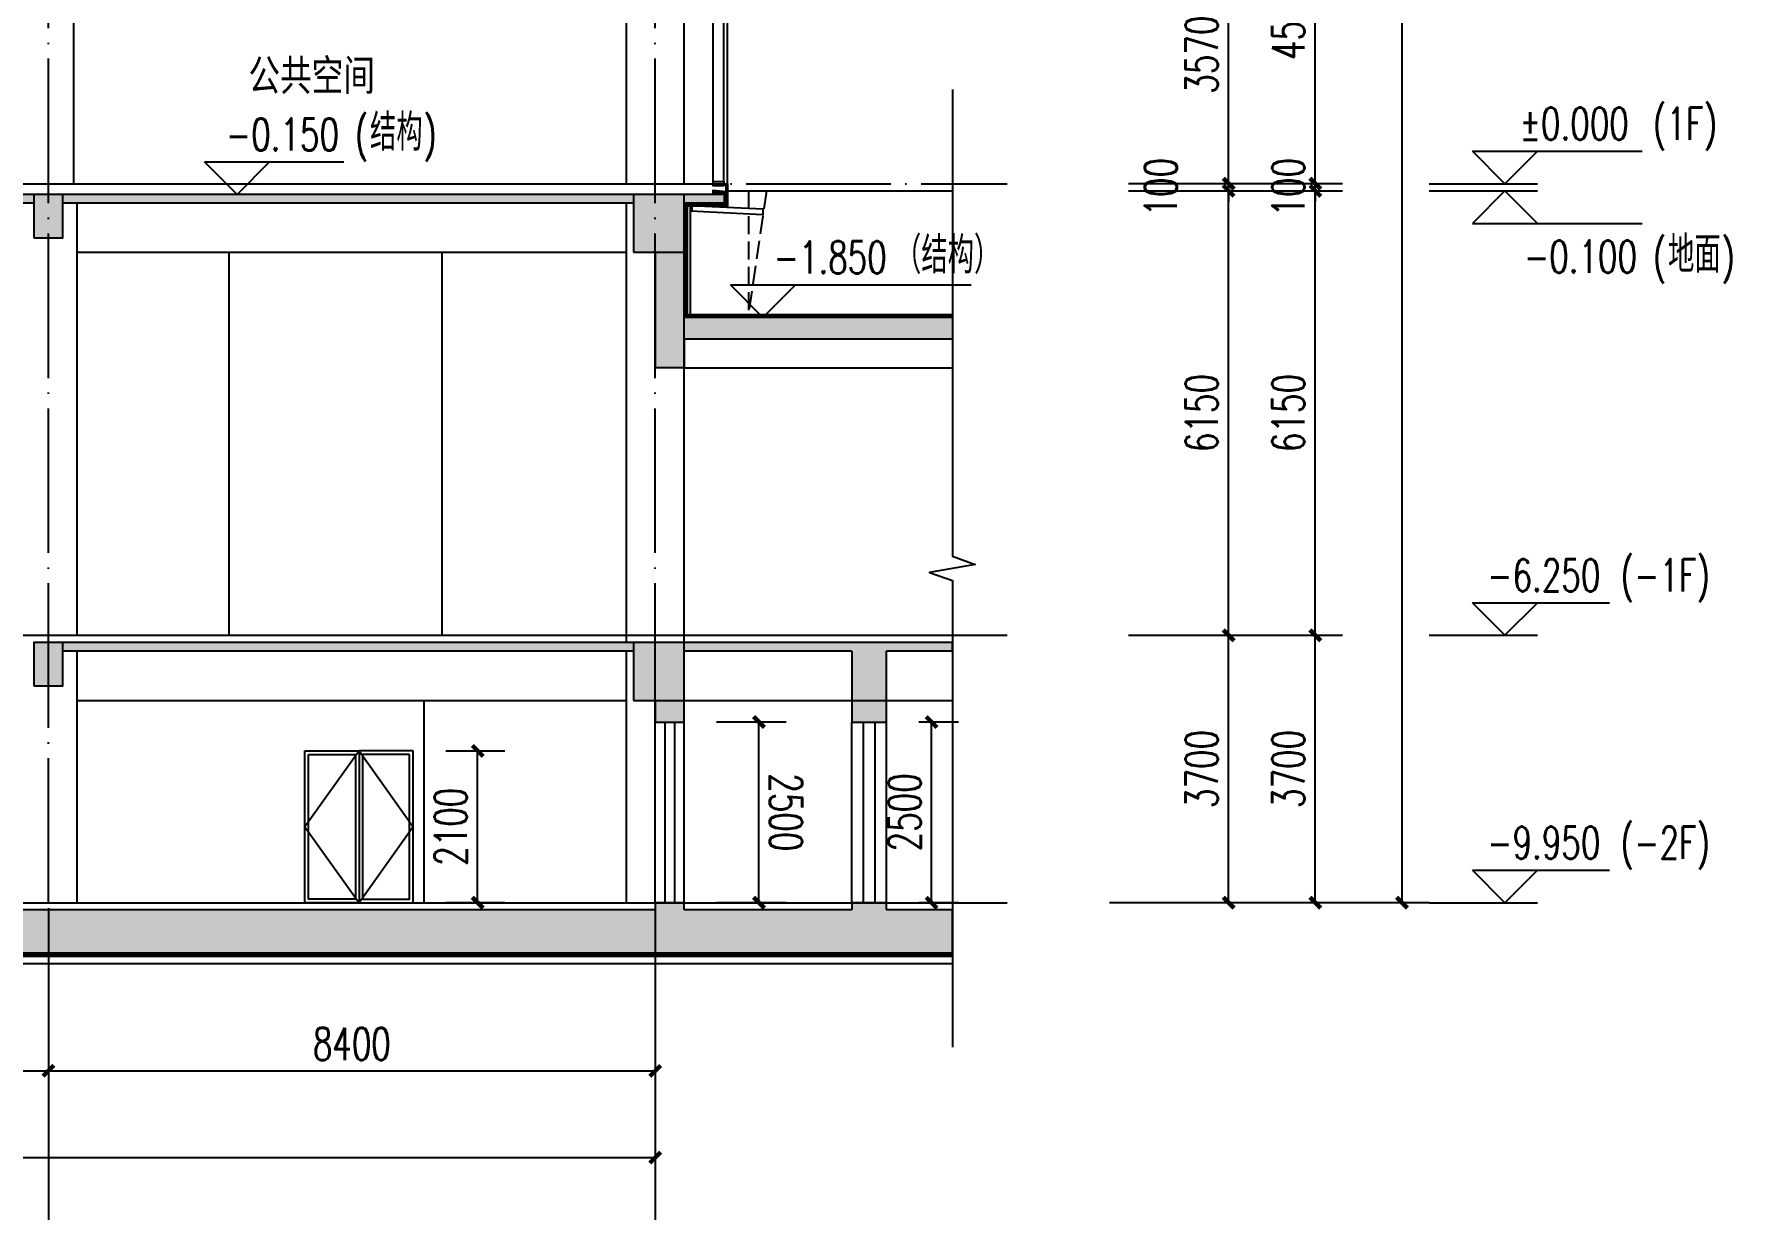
# Model space of a CAD drawing. Extents: x -781494 to 378714, y -27129 to 259749.
# Drawn here: x 80503 to 103994, y -12047 to 4215 of the extents above; entities that cross this region are included whole.
import ezdxf

# ---------------------------------------------------------------- set-up
doc = ezdxf.new("R2010")
doc.units = 0
doc.header["$LTSCALE"] = 1000
doc.header["$MEASUREMENT"] = 0
doc.linetypes.add('104-6 轴网$0$DOTE', pattern=[2.42, 2, -0.2, 0.02, -0.2])
doc.linetypes.add('DASH', pattern=[0.35, 0.25, -0.1])
for name, color, linetype in [('01-标注_尺寸', 124, 'Continuous'), ('01-标注_标高', 200, 'Continuous'), ('01-标注_符号', 200, 'Continuous'), ('01-标注_轴线坐标', 132, 'Continuous'), ('02-TEXT_标注', 130, 'Continuous'), ('05-填充_天正', 26, 'Continuous'), ('104-6 轴网$0$A_AXIS-轴线', 36, '104-6 轴网$0$DOTE'), ('A-C_窗', 140, 'Continuous'), ('A-C_门', 150, 'Continuous'), ('A-D_龙骨', 152, 'Continuous'), ('A-O_散水', 134, 'Continuous'), ('A-O_防水层', 222, 'Continuous'), ('A-SUR_保温', 222, 'Continuous'), ('A-SUR_看线', 231, 'Continuous'), ('A-SUR_面层', 191, 'Continuous'), ('A-TECH_结构', 21, 'Continuous'), ('A_STR-砌块墙', 121, 'Continuous'), ('A_STR-砼墙', 51, 'Continuous'), ('A_STR-砼柱', 51, 'Continuous'), ('D_铝板', 181, 'Continuous'), ('DIM_ELEV', 3, 'Continuous'), ('PUB_DIM', 3, 'Continuous'), ('PUB_HATCH', 8, 'Continuous'), ('PUB_TEXT', 7, 'Continuous'), ('WINDOW', 4, 'Continuous')]:
    doc.layers.add(name, color=color, linetype=linetype)
doc.styles.add('104-6 轴网$0$_TCH_AXIS', font='STXIHEI.TTF', dxfattribs={"width": 0.75})
doc.styles.add('_TCH_DIM', font='SIMPLEX', dxfattribs={"bigfont": 'GBCBIG'})
doc.styles.add('_TCH_DIM_T3', font='SIMPLEX', dxfattribs={"width": 0.705882, "bigfont": 'GBCBIG'})
doc.dimstyles.new('_TCH_ARCH&&150', dxfattribs={"dimtxt": 446.25, "dimasz": 150, "dimexe": 375, "dimexo": 450, "dimgap": 150, "dimtad": 1, "dimdec": 0, "dimzin": 0, "dimdsep": 46, "dimtxsty": '_TCH_DIM_T3', "dimblk": 'ARCHTICK', "dimcen": 0.09, "dimclrt": 7, "dimazin": 2, "dimtfac": 1, "dimtdec": 0, "dimtix": 1, "dimtmove": 2, "dimatfit": 3, "dimfxl": 0, "dimtolj": 1, "dimtzin": 0, "dimarcsym": 0})

# ---------------------------------------------------------------- blocks, each defined once
blk = doc.blocks.new('kyuhtr')
at = {"const_width": 20}
blk.add_lwpolyline([(50, 0), (0, 0)], dxfattribs=at)
blk.add_lwpolyline([(50, -30), (200, -30), (200, 30), (50, 30)], close=True)
blk = doc.blocks.new('1521yi')
at = {"layer": 'A-C_门'}
for points in [[(32950, -148753), (33700, -148753), (33700, -150853), (32950, -150853)], [(33000, -148803), (33650, -148803), (33650, -150803), (33000, -150803)], [(34450, -148753), (33700, -148753), (33700, -150853), (34450, -150853)], [(34400, -148803), (33750, -148803), (33750, -150803), (34400, -150803)]]:
    blk.add_lwpolyline(points, close=True, dxfattribs=at)
for points in [[(33700, -148753), (32950, -149803), (33700, -150853)], [(33700, -148753), (34450, -149803), (33700, -150853)]]:
    blk.add_lwpolyline(points, dxfattribs=at)
blk = doc.blocks.new('_ArchTick')
at = {"color": 0, "linetype": 'ByBlock', "const_width": 0.4}
blk.add_lwpolyline([(-0.5, -0.5), (0.5, 0.5)], dxfattribs=at)
blk = doc.blocks.new('*D360')
at = {"layer": 'Defpoints', "color": 0, "transparency": 16777216}
for p in [(197219, 57619), (201719, 57619), (197219, 2869)]:
    blk.add_point(p, dxfattribs=at)
at = {"layer": 'PUB_DIM', "color": 0, "lineweight": -2, "transparency": 16777216}
for p, q in [((197669, 57619), (202094, 57619)), ((201719, 2869), (201719, 57619)), ((197669, 2869), (202094, 2869))]:
    blk.add_line(p, q, dxfattribs=at)
at = {"layer": 'PUB_DIM', "color": 0, "lineweight": -2, "transparency": 16777216, "xscale": 150, "yscale": 150, "zscale": 150}
for p, rotation in [((201719, 57619), 90), ((201719, 2869), 270)]:
    blk.add_blockref('_ArchTick', p, dxfattribs=dict(at, rotation=rotation))
at = {"layer": 'PUB_DIM', "color": 7, "transparency": 16777216, "insert": (201346, 30244), "char_height": 446.2, "attachment_point": 5, "rotation": 90, "style": '_TCH_DIM_T3'}
blk.add_mtext('\\A1;54750', dxfattribs=at)
blk = doc.blocks.new('*D371')
at = {"layer": 'Defpoints', "color": 0, "transparency": 16777216}
for p in [(198682, 17319), (200519, 17319), (198682, 12819)]:
    blk.add_point(p, dxfattribs=at)
at = {"layer": 'PUB_DIM', "color": 0, "lineweight": -2, "transparency": 16777216}
for p, q in [((199132, 17319), (200894, 17319)), ((200519, 12819), (200519, 17319)), ((199132, 12819), (200894, 12819))]:
    blk.add_line(p, q, dxfattribs=at)
at = {"layer": 'PUB_DIM', "color": 0, "lineweight": -2, "transparency": 16777216, "xscale": 150, "yscale": 150, "zscale": 150}
for p, rotation in [((200519, 17319), 90), ((200519, 12819), 270)]:
    blk.add_blockref('_ArchTick', p, dxfattribs=dict(at, rotation=rotation))
at = {"layer": 'PUB_DIM', "color": 7, "transparency": 16777216, "insert": (200146, 15069), "char_height": 446.2, "attachment_point": 5, "rotation": 90, "style": '_TCH_DIM_T3'}
blk.add_mtext('\\A1;4500', dxfattribs=at)
blk = doc.blocks.new('*D372')
at = {"layer": 'Defpoints', "color": 0, "transparency": 16777216}
for p in [(198682, 12819), (198682, 12719), (200519, 12819)]:
    blk.add_point(p, dxfattribs=at)
at = {"layer": 'PUB_DIM', "color": 0, "lineweight": -2, "transparency": 16777216}
for p, q in [((200519, 12819), (200519, 12969)), ((199132, 12819), (200894, 12819)), ((199132, 12719), (200894, 12719)), ((200519, 12719), (200519, 12819)), ((200519, 12719), (200519, 12569))]:
    blk.add_line(p, q, dxfattribs=at)
at = {"layer": 'PUB_DIM', "color": 0, "lineweight": -2, "transparency": 16777216, "xscale": 150, "yscale": 150, "zscale": 150}
for p, rotation in [((200519, 12819), 270), ((200519, 12719), 90)]:
    blk.add_blockref('_ArchTick', p, dxfattribs=dict(at, rotation=rotation))
at = {"layer": 'PUB_DIM', "color": 7, "transparency": 16777216, "insert": (200146, 12769), "char_height": 446.2, "attachment_point": 5, "rotation": 90, "style": '_TCH_DIM_T3'}
blk.add_mtext('\\A1;100', dxfattribs=at)
blk = doc.blocks.new('*D373')
at = {"layer": 'Defpoints', "color": 0, "transparency": 16777216}
for p in [(198682, 12719), (200519, 12719), (198682, 6569)]:
    blk.add_point(p, dxfattribs=at)
at = {"layer": 'PUB_DIM', "color": 0, "lineweight": -2, "transparency": 16777216}
for p, q in [((199132, 12719), (200894, 12719)), ((200519, 6569), (200519, 12719)), ((199132, 6569), (200894, 6569))]:
    blk.add_line(p, q, dxfattribs=at)
at = {"layer": 'PUB_DIM', "color": 0, "lineweight": -2, "transparency": 16777216, "xscale": 150, "yscale": 150, "zscale": 150}
for p, rotation in [((200519, 12719), 90), ((200519, 6569), 270)]:
    blk.add_blockref('_ArchTick', p, dxfattribs=dict(at, rotation=rotation))
at = {"layer": 'PUB_DIM', "color": 7, "transparency": 16777216, "insert": (200146, 9644), "char_height": 446.2, "attachment_point": 5, "rotation": 90, "style": '_TCH_DIM_T3'}
blk.add_mtext('\\A1;6150', dxfattribs=at)
blk = doc.blocks.new('*D374')
at = {"layer": 'Defpoints', "color": 0, "transparency": 16777216}
for p in [(198682, 6569), (200519, 6569), (198682, 2869)]:
    blk.add_point(p, dxfattribs=at)
at = {"layer": 'PUB_DIM', "color": 0, "lineweight": -2, "transparency": 16777216}
for p, q in [((199132, 6569), (200894, 6569)), ((200519, 2869), (200519, 6569)), ((199132, 2869), (200894, 2869))]:
    blk.add_line(p, q, dxfattribs=at)
at = {"layer": 'PUB_DIM', "color": 0, "lineweight": -2, "transparency": 16777216, "xscale": 150, "yscale": 150, "zscale": 150}
for p, rotation in [((200519, 6569), 90), ((200519, 2869), 270)]:
    blk.add_blockref('_ArchTick', p, dxfattribs=dict(at, rotation=rotation))
at = {"layer": 'PUB_DIM', "color": 7, "transparency": 16777216, "insert": (200146, 4719), "char_height": 446.2, "attachment_point": 5, "rotation": 90, "style": '_TCH_DIM_T3'}
blk.add_mtext('\\A1;3700', dxfattribs=at)
blk = doc.blocks.new('*D417')
at = {"layer": 'Defpoints', "color": 0, "transparency": 16777216}
for p in [(197482, 16389), (199319, 16389), (197482, 12819)]:
    blk.add_point(p, dxfattribs=at)
at = {"layer": 'PUB_DIM', "color": 0, "lineweight": -2, "transparency": 16777216}
for p, q in [((197932, 16389), (199694, 16389)), ((199319, 12819), (199319, 16389)), ((197932, 12819), (199694, 12819))]:
    blk.add_line(p, q, dxfattribs=at)
at = {"layer": 'PUB_DIM', "color": 0, "lineweight": -2, "transparency": 16777216, "xscale": 150, "yscale": 150, "zscale": 150}
for p, rotation in [((199319, 16389), 90), ((199319, 12819), 270)]:
    blk.add_blockref('_ArchTick', p, dxfattribs=dict(at, rotation=rotation))
at = {"layer": 'PUB_DIM', "color": 7, "transparency": 16777216, "insert": (198946, 14604), "char_height": 446.2, "attachment_point": 5, "rotation": 90, "style": '_TCH_DIM_T3'}
blk.add_mtext('\\A1;3570', dxfattribs=at)
blk = doc.blocks.new('*D418')
at = {"layer": 'Defpoints', "color": 0, "transparency": 16777216}
for p in [(197482, 12819), (197482, 12719), (199319, 12819)]:
    blk.add_point(p, dxfattribs=at)
at = {"layer": 'PUB_DIM', "color": 0, "lineweight": -2, "transparency": 16777216}
for p, q in [((199319, 12819), (199319, 12969)), ((197932, 12819), (199694, 12819)), ((197932, 12719), (199694, 12719)), ((199319, 12719), (199319, 12819)), ((199319, 12719), (199319, 12569))]:
    blk.add_line(p, q, dxfattribs=at)
at = {"layer": 'PUB_DIM', "color": 0, "lineweight": -2, "transparency": 16777216, "xscale": 150, "yscale": 150, "zscale": 150}
for p, rotation in [((199319, 12819), 270), ((199319, 12719), 90)]:
    blk.add_blockref('_ArchTick', p, dxfattribs=dict(at, rotation=rotation))
at = {"layer": 'PUB_DIM', "color": 7, "transparency": 16777216, "insert": (198381, 12769), "char_height": 446.2, "attachment_point": 5, "rotation": 90, "style": '_TCH_DIM_T3'}
blk.add_mtext('\\A1;100', dxfattribs=at)
blk = doc.blocks.new('*D419')
at = {"layer": 'Defpoints', "color": 0, "transparency": 16777216}
for p in [(197482, 12719), (199319, 12719), (197482, 6569)]:
    blk.add_point(p, dxfattribs=at)
at = {"layer": 'PUB_DIM', "color": 0, "lineweight": -2, "transparency": 16777216}
for p, q in [((197932, 12719), (199694, 12719)), ((199319, 6569), (199319, 12719)), ((197932, 6569), (199694, 6569))]:
    blk.add_line(p, q, dxfattribs=at)
at = {"layer": 'PUB_DIM', "color": 0, "lineweight": -2, "transparency": 16777216, "xscale": 150, "yscale": 150, "zscale": 150}
for p, rotation in [((199319, 12719), 90), ((199319, 6569), 270)]:
    blk.add_blockref('_ArchTick', p, dxfattribs=dict(at, rotation=rotation))
at = {"layer": 'PUB_DIM', "color": 7, "transparency": 16777216, "insert": (198946, 9644), "char_height": 446.2, "attachment_point": 5, "rotation": 90, "style": '_TCH_DIM_T3'}
blk.add_mtext('\\A1;6150', dxfattribs=at)
blk = doc.blocks.new('*D420')
at = {"layer": 'Defpoints', "color": 0, "transparency": 16777216}
for p in [(197482, 6569), (199319, 6569), (197482, 2869)]:
    blk.add_point(p, dxfattribs=at)
at = {"layer": 'PUB_DIM', "color": 0, "lineweight": -2, "transparency": 16777216}
for p, q in [((197932, 6569), (199694, 6569)), ((199319, 2869), (199319, 6569)), ((197932, 2869), (199694, 2869))]:
    blk.add_line(p, q, dxfattribs=at)
at = {"layer": 'PUB_DIM', "color": 0, "lineweight": -2, "transparency": 16777216, "xscale": 150, "yscale": 150, "zscale": 150}
for p, rotation in [((199319, 6569), 90), ((199319, 2869), 270)]:
    blk.add_blockref('_ArchTick', p, dxfattribs=dict(at, rotation=rotation))
at = {"layer": 'PUB_DIM', "color": 7, "transparency": 16777216, "insert": (198946, 4719), "char_height": 446.2, "attachment_point": 5, "rotation": 90, "style": '_TCH_DIM_T3'}
blk.add_mtext('\\A1;3700', dxfattribs=at)
blk = doc.blocks.new('*D425')
at = {"layer": '01-标注_轴线坐标', "color": 0, "lineweight": -2, "transparency": 16777216}
for p, q in [((33600, 4050), (33600, 1875)), ((42000, 4050), (42000, 1875)), ((33600, 2250), (42000, 2250))]:
    blk.add_line(p, q, dxfattribs=at)
at = {"layer": 'Defpoints', "color": 0, "transparency": 16777216}
for p in [(33600, 4500), (42000, 4500), (42000, 2250)]:
    blk.add_point(p, dxfattribs=at)
at = {"layer": '01-标注_轴线坐标', "color": 0, "lineweight": -2, "transparency": 16777216, "xscale": 150, "yscale": 150, "zscale": 150, "rotation": 180}
blk.add_blockref('_ArchTick', (33600, 2250), dxfattribs=at)
at = {"layer": '01-标注_轴线坐标', "color": 0, "lineweight": -2, "transparency": 16777216, "xscale": 150, "yscale": 150, "zscale": 150}
blk.add_blockref('_ArchTick', (42000, 2250), dxfattribs=at)
at = {"layer": '01-标注_轴线坐标', "color": 7, "transparency": 16777216, "insert": (37800, 2623.125), "char_height": 446.25, "attachment_point": 5, "style": '_TCH_DIM_T3'}
blk.add_mtext('\\A1;8400', dxfattribs=at)
blk = doc.blocks.new('*D426')
at = {"layer": '01-标注_轴线坐标', "color": 0, "lineweight": -2, "transparency": 16777216}
for p, q in [((42000, 4050), (42000, 1875)), ((50400, 4050), (50400, 1875)), ((42000, 2250), (50400, 2250))]:
    blk.add_line(p, q, dxfattribs=at)
at = {"layer": 'Defpoints', "color": 0, "transparency": 16777216}
for p in [(42000, 4500), (50400, 4500), (50400, 2250)]:
    blk.add_point(p, dxfattribs=at)
at = {"layer": '01-标注_轴线坐标', "color": 0, "lineweight": -2, "transparency": 16777216, "xscale": 150, "yscale": 150, "zscale": 150, "rotation": 180}
blk.add_blockref('_ArchTick', (42000, 2250), dxfattribs=at)
at = {"layer": '01-标注_轴线坐标', "color": 0, "lineweight": -2, "transparency": 16777216, "xscale": 150, "yscale": 150, "zscale": 150}
blk.add_blockref('_ArchTick', (50400, 2250), dxfattribs=at)
at = {"layer": '01-标注_轴线坐标', "color": 7, "transparency": 16777216, "insert": (46200, 2623.125), "char_height": 446.25, "attachment_point": 5, "style": '_TCH_DIM_T3'}
blk.add_mtext('\\A1;8400', dxfattribs=at)
blk = doc.blocks.new('*D427')
at = {"layer": '01-标注_轴线坐标', "color": 0, "lineweight": -2, "transparency": 16777216}
for p, q in [((0, 3600), (0, 675)), ((50400, 3600), (50400, 675)), ((0, 1050), (50400, 1050))]:
    blk.add_line(p, q, dxfattribs=at)
at = {"layer": 'Defpoints', "color": 0, "transparency": 16777216}
for p in [(0, 4050), (50400, 4050), (50400, 1050)]:
    blk.add_point(p, dxfattribs=at)
at = {"layer": '01-标注_轴线坐标', "color": 0, "lineweight": -2, "transparency": 16777216, "xscale": 150, "yscale": 150, "zscale": 150, "rotation": 180}
blk.add_blockref('_ArchTick', (0, 1050), dxfattribs=at)
at = {"layer": '01-标注_轴线坐标', "color": 0, "lineweight": -2, "transparency": 16777216, "xscale": 150, "yscale": 150, "zscale": 150}
blk.add_blockref('_ArchTick', (50400, 1050), dxfattribs=at)
at = {"layer": '01-标注_轴线坐标', "color": 7, "transparency": 16777216, "insert": (25200, 1423.125), "char_height": 446.25, "attachment_point": 5, "style": '_TCH_DIM_T3'}
blk.add_mtext('\\A1;50400', dxfattribs=at)
blk = doc.blocks.new('_FZH')
blk.add_lwpolyline([(-0.5, -0.5), (0.5, -0.5), (0.5, 0.5), (-0.5, 0.5)], close=True)
at = {"layer": 'PUB_HATCH'}
blk.add_solid([(-0.5, -0.5), (0.5, -0.5), (-0.5, 0.5), (0.5, 0.5)], dxfattribs=at)
blk = doc.blocks.new('$TCHSYS$WIN2D')
for p, q in [((-0.5, 0.5), (0.5, 0.5)), ((-0.5, 0.5), (-0.5, -0.5)), ((0.5, 0.5), (0.5, -0.5)), ((0.5, 0.1667), (-0.5, 0.1667)), ((0.5, -0.1667), (-0.5, -0.1667)), ((-0.5, -0.5), (0.5, -0.5))]:
    blk.add_line(p, q)
blk = doc.blocks.new('*D253')
at = {"layer": '01-标注_尺寸', "color": 0, "lineweight": -2, "transparency": 16777216}
for p, q in [((86203, -5707), (87020, -5707)), ((86645, -7807), (86645, -5707)), ((86203, -7807), (87020, -7807))]:
    blk.add_line(p, q, dxfattribs=at)
at = {"layer": 'Defpoints', "color": 0, "transparency": 16777216}
for p in [(85753, -5707), (86645, -5707), (85753, -7807)]:
    blk.add_point(p, dxfattribs=at)
at = {"layer": '01-标注_尺寸', "color": 0, "lineweight": -2, "transparency": 16777216, "xscale": 150, "yscale": 150, "zscale": 150}
for p, rotation in [((86645, -5707), 90), ((86645, -7807), 270)]:
    blk.add_blockref('_ArchTick', p, dxfattribs=dict(at, rotation=rotation))
at = {"layer": '01-标注_尺寸', "color": 7, "transparency": 16777216, "insert": (86272, -6757), "char_height": 446.2, "attachment_point": 5, "rotation": 90, "style": '_TCH_DIM_T3'}
blk.add_mtext('\\A1;2100', dxfattribs=at)
blk = doc.blocks.new('*D256')
at = {"layer": '01-标注_尺寸', "color": 0, "lineweight": -2, "transparency": 16777216}
for p, q in [((89953, -5307), (90914, -5307)), ((90539, -7807), (90539, -5307)), ((89953, -7807), (90914, -7807))]:
    blk.add_line(p, q, dxfattribs=at)
at = {"layer": 'Defpoints', "color": 0, "transparency": 16777216}
for p in [(89503, -5307), (90539, -5307), (89503, -7807)]:
    blk.add_point(p, dxfattribs=at)
at = {"layer": '01-标注_尺寸', "color": 0, "lineweight": -2, "transparency": 16777216, "xscale": 150, "yscale": 150, "zscale": 150}
for p, rotation in [((90539, -5307), 90.00015111745714), ((90539, -7807), 270.0001511174571)]:
    blk.add_blockref('_ArchTick', p, dxfattribs=dict(at, rotation=rotation))
at = {"layer": '01-标注_尺寸', "color": 7, "transparency": 16777216, "insert": (90912, -6557), "char_height": 446.2, "attachment_point": 5, "rotation": 270.0002, "style": '_TCH_DIM_T3'}
blk.add_mtext('\\A1;2500', dxfattribs=at)
blk = doc.blocks.new('*D257')
at = {"layer": '01-标注_尺寸', "color": 0, "lineweight": -2, "transparency": 16777216}
for p, q in [((92753, -5307), (93303, -5307)), ((92928, -7807), (92928, -5307)), ((92753, -7807), (93303, -7807))]:
    blk.add_line(p, q, dxfattribs=at)
at = {"layer": 'Defpoints', "color": 0, "transparency": 16777216}
for p in [(92303, -5307), (92928, -5307), (92303, -7807)]:
    blk.add_point(p, dxfattribs=at)
at = {"layer": '01-标注_尺寸', "color": 0, "lineweight": -2, "transparency": 16777216, "xscale": 150, "yscale": 150, "zscale": 150}
for p, rotation in [((92928, -5307), 90), ((92928, -7807), 270)]:
    blk.add_blockref('_ArchTick', p, dxfattribs=dict(at, rotation=rotation))
at = {"layer": '01-标注_尺寸', "color": 7, "transparency": 16777216, "insert": (92555, -6557), "char_height": 446.2, "attachment_point": 5, "rotation": 90, "style": '_TCH_DIM_T3'}
blk.add_mtext('\\A1;2500', dxfattribs=at)
blk = doc.blocks.new('biaozhupouyou')
at = {"layer": 'DIM_ELEV'}
for p, q in [((203143.8, 12818.6), (202693.8, 13268.6)), ((202693.8, 13268.6), (205041.3, 13268.6)), ((203143.8, 12818.6), (203593.8, 13268.6)), ((202093.8, 12818.6), (203593.8, 12818.6)), ((202093.8, 12718.6), (203593.8, 12718.6)), ((203143.8, 12718.6), (202693.8, 12268.6)), ((203143.8, 12718.6), (203593.8, 12268.6)), ((202693.8, 12268.6), (205041.3, 12268.6)), ((203143.8, 6568.6), (202693.8, 7018.6)), ((202693.8, 7018.6), (204592.8, 7018.6)), ((203143.8, 6568.6), (203593.8, 7018.6)), ((202093.8, 6568.6), (203593.8, 6568.6)), ((203143.8, 2868.6), (202693.8, 3318.6)), ((202693.8, 3318.6), (204592.8, 3318.6)), ((203143.8, 2868.6), (203593.8, 3318.6)), ((202093.8, 2868.6), (203593.8, 2868.6))]:
    blk.add_line(p, q, dxfattribs=at)
at = {"layer": 'PUB_TEXT', "style": '_TCH_DIM', "width": 0.705882}
for s, height, p in [('%%P0.000', 446.25, (203346.3, 13426.1)), ('(1F)', 446.25, (205191.3, 13426.1)), ('-0.100', 446.25, (203406.3, 11586.1)), ('(', 446.2, (205191.3, 11586.1)), (')', 446.2, (206138.5, 11586.1)), ('-6.250', 446.25, (202897.8, 7176.1)), ('(-1F)', 446.25, (204742.8, 7176.1)), ('(-2F)', 446.25, (204742.8, 3476.1)), ('-9.950', 446.25, (202897.8, 3476.1))]:
    blk.add_text(s, height=height, dxfattribs=at).set_placement(p)
at = {"layer": 'PUB_TEXT', "style": '_TCH_DIM'}
blk.add_text('地面', height=506.38, dxfattribs=at).set_placement((205401.3, 11586.1))
at = {"layer": 'PUB_DIM'}
for p1, p2, distance, picture, middle in [((197219.4, 2868.6), (197219.4, 57618.6), -4499.3, '*D360', (201345.7, 30243.6)), ((198681.6, 12818.6), (198681.6, 17318.6), -1837.2, '*D371', (200145.7, 15068.6)), ((197481.6, 12818.6), (197481.6, 16388.6), -1837.2, '*D417', (198945.7, 14603.6)), ((198681.6, 12718.6), (198681.6, 12818.6), -1837.2, '*D372', (200145.7, 12768.6)), ((197481.6, 6568.6), (197481.6, 12718.6), -1837.2, '*D419', (198945.7, 9643.6)), ((198681.6, 6568.6), (198681.6, 12718.6), -1837.2, '*D373', (200145.7, 9643.6)), ((197481.6, 2868.6), (197481.6, 6568.6), -1837.2, '*D420', (198945.7, 4718.6)), ((198681.6, 2868.6), (198681.6, 6568.6), -1837.2, '*D374', (200145.7, 4718.6))]:
    dim = blk.add_aligned_dim(p1=p1, p2=p2, distance=distance, dimstyle='_TCH_ARCH&&150', dxfattribs=at)
    dim.commit()
    dim.dimension.update_dxf_attribs({"geometry": picture, "text_midpoint": middle})
dim = blk.add_linear_dim(base=(199318.8, 12818.6), p1=(197481.6, 12718.6), p2=(197481.6, 12818.6), angle=90, dimstyle='_TCH_ARCH&&150', dxfattribs=at)
dim.commit()
dim.dimension.update_dxf_attribs({"geometry": '*D418', "text_midpoint": (198381.3, 12768.6), "dimtype": 161})
blk = doc.blocks.new('A$C7BBE6559')
at = {"layer": '01-标注_轴线坐标'}
for p, q in [((42000, 4500), (42000, 0)), ((50400, 4500), (50400, 0))]:
    blk.add_line(p, q, dxfattribs=at)
for p1, p2, distance, picture, middle in [((33600, 4500), (42000, 4500), -2250, '*D425', (37800, 2623.1)), ((42000, 4500), (50400, 4500), -2250, '*D426', (46200, 2623.1)), ((0, 4050), (50400, 4050), -3000, '*D427', (25200, 1423.1))]:
    dim = blk.add_aligned_dim(p1=p1, p2=p2, distance=distance, dimstyle='_TCH_ARCH&&150', dxfattribs=at)
    dim.commit()
    dim.dimension.update_dxf_attribs({"geometry": picture, "text_midpoint": middle})

msp = doc.modelspace()

# ---------------------------------------------------------------- hatches: boundary and pattern name
at = {"layer": '05-填充_天正'}
for points in [[(72503.4, 1992.7), (72503.4, 1872.7), (80503.4, 1872.7), (80503.4, 1992.7)], [(80903.4, 1992.7), (80903.4, 1872.7), (88803.4, 1872.7), (88803.4, 1992.7)], [(89503.4, 1992.7), (89503.4, 1872.7), (90063.4, 1872.7), (90063.4, 1992.7)], [(89503.4, 1192.7), (89103.4, 1192.7), (89103.4, 292.7), (89370.1, 192.7), (89503.4, 292.7)], [(89370.1, 192.7), (89103.4, 292.7), (89103.4, -407.3), (89503.4, -407.3), (89503.4, -7.3)], [(93216.8, -7.3), (93216.8, 292.7), (89503.4, 292.7), (89370.1, 192.7), (89503.4, -7.3)], [(80903.4, -4207.3), (80903.4, -4327.3), (88803.4, -4327.3), (88803.4, -4207.3)], [(89503.4, -4207.3), (89503.4, -4327.3), (91823.4, -4327.3), (92093.4, -4287.3), (92153.4, -4207.3)], [(93216.8, -4207.3), (92153.4, -4207.3), (92093.4, -4287.3), (92303.4, -4327.3), (93216.8, -4327.3)], [(89503.4, -4327.3), (89503.4, -5007.3), (89103.4, -5007.3), (89103.4, -5307.3), (89503.4, -5307.3)], [(91823.4, -4327.3), (91823.4, -5307.3), (92303.4, -5307.3), (92303.4, -4327.3), (92093.4, -4287.3)], [(89303.4, -8107.3), (89103.4, -7907.3), (35603.4, -7907.3), (35336.8, -8107.3), (35203.4, -8507.3), (89303.4, -8507.3)], [(89503.4, -7907.3), (89503.4, -7807.3), (89103.4, -7807.3), (89103.4, -7907.3), (89303.4, -8107.3)], [(92093.4, -8107.3), (91823.4, -7907.3), (89503.4, -7907.3), (89303.4, -8107.3), (89303.4, -8507.3), (92153.4, -8507.3)], [(92303.4, -7907.3), (92303.4, -7807.3), (91823.4, -7807.3), (91823.4, -7907.3), (92093.4, -8107.3)], [(93216.8, -7907.3), (92303.4, -7907.3), (92093.4, -8107.3), (92153.4, -8507.3), (93216.8, -8507.3)]]:
    msp.add_hatch(color=256, dxfattribs=at).paths.add_polyline_path(points)

# ---------------------------------------------------------------- linework, layer by layer
at = {"layer": '01-标注_标高'}
for p, q in [((83315, 1992.7), (82865, 2442.7)), ((82865, 2442.7), (84794.6, 2442.7)), ((83315, 1992.7), (83765, 2442.7)), ((90592.8, 292.7), (90142.8, 742.7)), ((90142.8, 742.7), (93474.2, 742.7)), ((90592.8, 292.7), (91042.8, 742.7))]:
    msp.add_line(p, q, dxfattribs=at)
at = {"layer": '01-标注_符号'}
msp.add_lwpolyline([(93216.8, 3445.3), (93216.8, -3011.3), (93531.8, -3125.9), (92901.8, -3237), (93216.8, -3348.8), (93216.8, -9805.4)], dxfattribs=at)
at = {"layer": '05-填充_天正'}
msp.add_lwpolyline([(89613.4, 1841.7), (89593.4, 1842.7), (89593.4, 1832.7), (89613.4, 1831.7)], close=True, dxfattribs=at)
at = {"layer": '104-6 轴网$0$A_AXIS-轴线'}
for points in [[(80703.4, -7807.3), (80703.4, 47119.8)], [(89103.4, -7807.3), (89103.4, 47119.8)], [(34703.4, 2142.7), (93976.6, 2142.7)], [(34703.4, -4107.3), (93976.6, -4107.3)], [(34703.4, -7807.3), (93976.6, -7807.3)]]:
    msp.add_lwpolyline(points, dxfattribs=at)
at = {"layer": 'A-C_窗'}
for points in [[(90053.4, 2142.7), (90053.4, 10842.7)], [(90103.4, 2142.7), (90103.4, 10842.7)], [(89903.4, 2142.7), (89903.4, 5742.7)]]:
    msp.add_lwpolyline(points, dxfattribs=at)
at = {"layer": 'A-O_散水'}
for points in [[(89593.4, 1762.7), (89593.4, 1842.7), (90593.4, 1792.7), (90593.4, 1712.7), (89593.4, 1762.7)], [(89613.4, 1761.7), (89613.4, 1841.7)]]:
    msp.add_lwpolyline(points, dxfattribs=at)
at = {"layer": 'A-O_防水层'}
for p, q in [((89593.4, 332.7), (89593.4, 1832.7)), ((35013.4, -8547.3), (93216.8, -8547.3)), ((35013.4, -8647.3), (93216.8, -8647.3))]:
    msp.add_line(p, q, dxfattribs=at)
for points in [[(37902.6, 2072.7), (37703.4, 2072.7), (37703.4, 1882.7), (38263.4, 1882.7), (38263.4, 332.7), (35163.4, 332.7), (35163.4, -7867.3), (35063.4, -7867.3), (35063.4, -8547.3), (93216.8, -8547.3)], [(37902.6, 2052.7), (37723.4, 2052.7), (37723.4, 1902.7), (38283.4, 1902.7), (38283.4, 312.7), (35183.4, 312.7), (35183.4, -7887.3), (35083.4, -7887.3), (35083.4, -8527.3), (93216.8, -8527.3)], [(89892.1, 2002.7), (90083.4, 2002.7), (90083.4, 1852.7), (89523.4, 1852.7), (89523.4, 312.7), (93216.8, 312.7)], [(89892.1, 2022.7), (90103.4, 2022.7), (90103.4, 1832.7), (89543.4, 1832.7), (89543.4, 332.7), (93216.8, 332.7)], [(90123.4, 312.7), (93216.8, 312.7)], [(90143.4, 332.7), (93216.8, 332.7)]]:
    msp.add_lwpolyline(points, dxfattribs=at)
at = {"layer": 'A-SUR_保温', "linetype": 'DASH'}
for points in [[(90393.4, 2042.7), (90393.4, 332.7)], [(90642.8, 2042.7), (90393.4, 332.7)]]:
    msp.add_lwpolyline(points, dxfattribs=at)
at = {"layer": 'A-SUR_看线'}
for p, q in [((83203.4, -4107.3), (83203.4, 1192.7)), ((86153.4, -4107.3), (86153.4, 1192.7)), ((85903.1, -7807.3), (85903.1, -5007.3))]:
    msp.add_line(p, q, dxfattribs=at)
at = {"layer": 'A-SUR_面层'}
for p, q in [((37703.4, 2142.7), (90103.4, 2142.7)), ((37703.4, 2142.7), (90103.4, 2142.7)), ((35055.4, -4107.3), (93216.8, -4107.3)), ((35055.4, -7807.3), (93216.8, -7807.3))]:
    msp.add_line(p, q, dxfattribs=at)
at = {"layer": 'A-TECH_结构'}
for p, q in [((81103.4, 1192.7), (88703.4, 1192.7)), ((89503.4, -407.3), (93216.8, -407.3)), ((81103.4, -5007.3), (88703.4, -5007.3)), ((89503.4, -5007.3), (93216.8, -5007.3))]:
    msp.add_line(p, q, dxfattribs=at)
for points in [[(81053.4, 2142.7), (81053.4, 10622.7)], [(88703.4, 2142.7), (88703.4, 6542.7)], [(89503.4, 2142.7), (89503.4, 5742.7)], [(81103.4, -4107.3), (81103.4, 1872.7)], [(88703.4, -4207.3), (88703.4, 1872.7)], [(89503.4, -4207.3), (89503.4, 1872.7)], [(81103.4, -7807.3), (81103.4, -4327.3)], [(88703.4, -7807.3), (88703.4, -4327.3)], [(89503.4, -7807.3), (89503.4, -4327.3)]]:
    msp.add_lwpolyline(points, dxfattribs=at)
at = {"layer": 'A_STR-砌块墙'}
msp.add_line((90103.4, 2042.7), (93216.8, 2042.7), dxfattribs=at)
at = {"layer": 'A_STR-砼墙'}
for p, q in [((80503.4, 1992.7), (72503.4, 1992.7)), ((88803.4, 1992.7), (80903.4, 1992.7)), ((90063.4, 1992.7), (89503.4, 1992.7)), ((90063.4, 1872.7), (90063.4, 1992.7)), ((80503.4, 1872.7), (72503.4, 1872.7)), ((88803.4, 1872.7), (80903.4, 1872.7)), ((90063.4, 1872.7), (89503.4, 1872.7)), ((89103.4, 1192.7), (89103.4, 292.7)), ((89503.4, 1192.7), (89503.4, 292.7)), ((89103.4, 292.7), (89103.4, -407.3)), ((93216.8, 292.7), (89503.4, 292.7)), ((93216.8, -7.3), (89503.4, -7.3)), ((89503.4, -7.3), (89503.4, -407.3)), ((89503.4, -407.3), (89103.4, -407.3)), ((88803.4, -4207.3), (80903.4, -4207.3)), ((92153.4, -4207.3), (89503.4, -4207.3)), ((93216.8, -4207.3), (92153.4, -4207.3)), ((93216.8, -4327.3), (93216.8, -4207.3)), ((88803.4, -4327.3), (80903.4, -4327.3)), ((91823.4, -4327.3), (89503.4, -4327.3)), ((91823.4, -4327.3), (91823.4, -5307.3)), ((93216.8, -4327.3), (92303.4, -4327.3)), ((92303.4, -5307.3), (92303.4, -4327.3)), ((89103.4, -5007.3), (89103.4, -5307.3)), ((89503.4, -5307.3), (89503.4, -5007.3)), ((89103.4, -5307.3), (89503.4, -5307.3)), ((91823.4, -5307.3), (92303.4, -5307.3)), ((89103.4, -7907.3), (35603.4, -7907.3)), ((89503.4, -7807.3), (89103.4, -7807.3)), ((89103.4, -7807.3), (89103.4, -7907.3)), ((89503.4, -7907.3), (89503.4, -7807.3)), ((91823.4, -7907.3), (89503.4, -7907.3)), ((92303.4, -7807.3), (91823.4, -7807.3)), ((91823.4, -7807.3), (91823.4, -7907.3)), ((92303.4, -7907.3), (92303.4, -7807.3)), ((93216.8, -7907.3), (92303.4, -7907.3)), ((93216.8, -8507.3), (93216.8, -7907.3)), ((89303.4, -8507.3), (35203.4, -8507.3)), ((92153.4, -8507.3), (89303.4, -8507.3)), ((93216.8, -8507.3), (92153.4, -8507.3))]:
    msp.add_line(p, q, dxfattribs=at)
at = {"layer": 'D_铝板'}
msp.add_lwpolyline([(90103.4, 2142.7), (90103.4, 2012.7), (89903.4, 2032.7), (89903.4, 2052.8), (90083.4, 2034.8), (90083.4, 2142.7)], close=True, dxfattribs=at)

# ---------------------------------------------------------------- block references
for name, p in [('biaozhupouyou', (-102279, -10675.9)), ('A$C7BBE6559', (38703.4, -12384.7))]:
    msp.add_blockref(name, p)
at = {"layer": 'A-C_窗'}
msp.add_blockref('1521yi', (51303.4, 143045.4), dxfattribs=at)
at = {"layer": 'A-D_龙骨', "xscale": -1}
msp.add_blockref('kyuhtr', (90103.4, 2142.7), dxfattribs=at)
at = {"layer": 'A_STR-砼柱'}
for p, xscale, yscale, zscale in [((80703.4, 1692.7), 400.0000000004657, 600, 600), ((89153.4, 1592.7), 700, 800, 800), ((80703.4, -4507.3), 400, 600, 600)]:
    msp.add_blockref('_FZH', p, dxfattribs=dict(at, xscale=xscale, yscale=yscale, zscale=zscale))
at = {"layer": 'A_STR-砼柱', "xscale": 700, "yscale": 800, "zscale": 800, "rotation": 359.9999999999619}
msp.add_blockref('_FZH', (89153.4, -4607.3), dxfattribs=at)
at = {"layer": 'WINDOW', "xscale": -2500}
for p, yscale, zscale, rotation in [((89303.4, -6557.3), -400, 400, 270.000063500099), ((92063.4, -6557.3), -480, 480, 270.0000262699843)]:
    msp.add_blockref('$TCHSYS$WIN2D', p, dxfattribs=dict(at, yscale=yscale, zscale=zscale, rotation=rotation))

# ---------------------------------------------------------------- texts
at = {"layer": '02-TEXT_标注'}
for s, height, style, width, p in [('公共空间', 428.14, '104-6 轴网$0$_TCH_AXIS', 0.75, (83472, 3430.3)), ('(', 446.2, '_TCH_DIM', 0.705882, (84944.6, 2600.2)), (')', 446.2, '_TCH_DIM', 0.705882, (85891.8, 2600.2)), ('-0.150', 446.25, '_TCH_DIM', 0.705882, (83159.6, 2600.2)), ('-1.850', 446.25, '_TCH_DIM', 0.705882, (90741.5, 900.2))]:
    msp.add_text(s, height=height, dxfattribs=dict(at, style=style, width=width)).set_placement(p)
at = {"layer": '02-TEXT_标注', "style": '_TCH_DIM'}
for s, p in [('结构', (85154.6, 2600.2)), ('（结构）', (92421.5, 900.2))]:
    msp.add_text(s, height=506.38, dxfattribs=at).set_placement(p)

# ---------------------------------------------------------------- dimensions: what is measured, and where the dimension line sits
at = {"layer": '01-标注_尺寸'}
for p1, p2, distance, picture, middle in [((89503.4, -7807.3), (89503.4, -5307.3), -1035.7, '*D256', (90912.2, -6557.3)), ((92303.4, -7807.3), (92303.4, -5307.3), -624.3, '*D257', (92554.6, -6557.3)), ((85753.4, -7807.3), (85753.4, -5707.3), -891.8, '*D253', (86272.1, -6757.3))]:
    dim = msp.add_aligned_dim(p1=p1, p2=p2, distance=distance, dimstyle='_TCH_ARCH&&150', dxfattribs=at)
    dim.commit()
    dim.dimension.update_dxf_attribs({"geometry": picture, "text_midpoint": middle})

doc.saveas('drawing.dxf')
